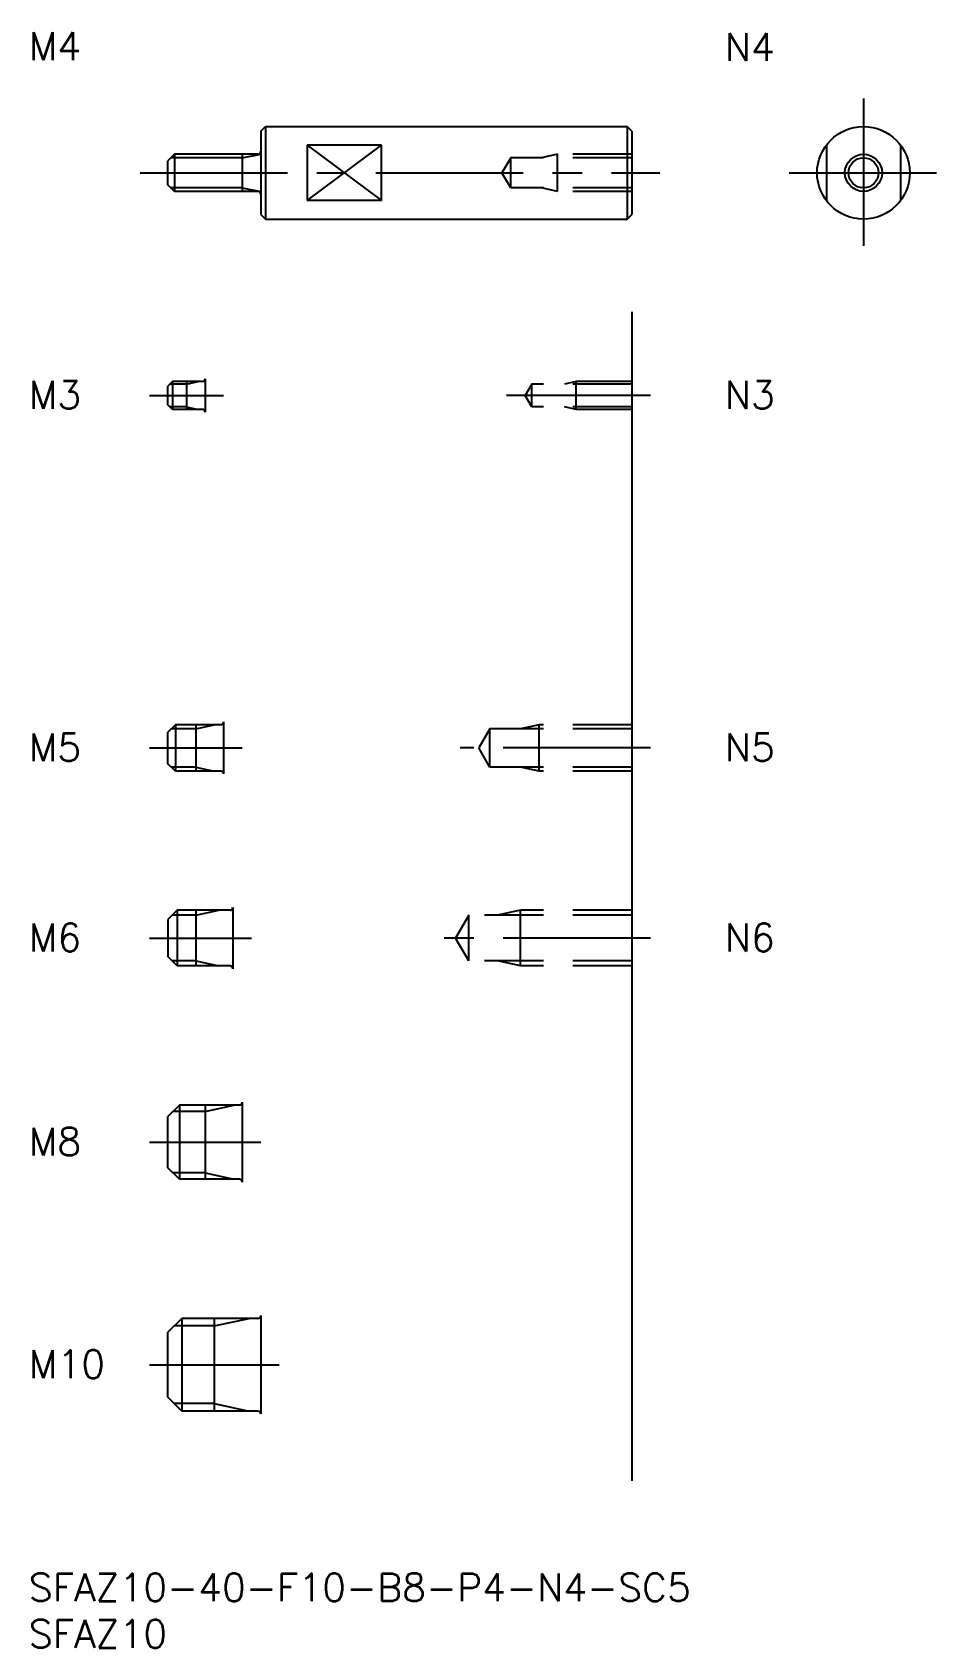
# Model space of a CAD drawing. Extents: x 0 to 98, y -8 to 166.
import ezdxf

# ---------------------------------------------------------------- set-up
doc = ezdxf.new("R2010")
doc.units = 0
doc.header["$LTSCALE"] = 0.5
doc.linetypes.add('CENTER', pattern=[50.8, 31.75, -6.35, 6.35, -6.35])
doc.linetypes.add('DASHED', pattern=[19.05, 12.7, -6.35])
for name, color, linetype in [('MSM_CENTER', 1, 'CENTER'), ('MSM_CONTINUOUS', 7, 'CONTINUOUS'), ('MSM_DASHED', 4, 'DASHED'), ('MSM_NARROW', 5, 'CONTINUOUS'), ('MSM_PART_NUMBER', 7, 'CONTINUOUS')]:
    doc.layers.add(name, color=color, linetype=linetype)
doc.styles.get("Standard").update_dxf_attribs({"font": 'txt.shx', "height": 1, "bigfont": 'bigfont.shx'})

# ---------------------------------------------------------------- blocks, each defined once
blk = doc.blocks.new('*U14')
at = {"layer": 'MSM_PART_NUMBER'}
blk.add_text('SFAZ10-40-F10-B8-P4-N4-SC5', height=3, dxfattribs=at).set_placement((0, -3))
blk = doc.blocks.new('*U15')
at = {"layer": 'MSM_PART_NUMBER'}
blk.add_text('SFAZ10', height=3, dxfattribs=at).set_placement((0, -8))
blk = doc.blocks.new('*U16')
at = {"layer": 'MSM_PART_NUMBER'}
blk.add_text('M10', height=3, dxfattribs=at).set_placement((0, 21.06))
blk = doc.blocks.new('*U17')
at = {"layer": 'MSM_PART_NUMBER'}
blk.add_text('M8', height=3, dxfattribs=at).set_placement((0, 45.06))
blk = doc.blocks.new('*U18')
at = {"layer": 'MSM_PART_NUMBER'}
blk.add_text('M6', height=3, dxfattribs=at).set_placement((0, 67.06))
blk = doc.blocks.new('*U19')
at = {"layer": 'MSM_PART_NUMBER'}
blk.add_text('M5', height=3, dxfattribs=at).set_placement((0, 87.56))
blk = doc.blocks.new('*U20')
at = {"layer": 'MSM_PART_NUMBER'}
blk.add_text('M4', height=3, dxfattribs=at).set_placement((0, 163.15))
blk = doc.blocks.new('*U21')
at = {"layer": 'MSM_PART_NUMBER'}
blk.add_text('M3', height=3, dxfattribs=at).set_placement((0, 125.56))
blk = doc.blocks.new('*U22')
at = {"layer": 'MSM_PART_NUMBER'}
blk.add_text('N6', height=3, dxfattribs=at).set_placement((75, 67.06))
blk = doc.blocks.new('*U23')
at = {"layer": 'MSM_PART_NUMBER'}
blk.add_text('N5', height=3, dxfattribs=at).set_placement((75, 87.56))
blk = doc.blocks.new('*U24')
at = {"layer": 'MSM_PART_NUMBER'}
blk.add_text('N3', height=3, dxfattribs=at).set_placement((75, 125.56))
blk = doc.blocks.new('*U25')
at = {"layer": 'MSM_PART_NUMBER'}
blk.add_text('N4', height=3, dxfattribs=at).set_placement((75, 163.06))

msp = doc.modelspace()

# ---------------------------------------------------------------- linework, layer by layer
at = {"layer": 'MSM_CENTER'}
for p, q in [((89.96, 159), (89.96, 143)), ((12, 151), (68, 151)), ((81.96, 151), (97.96, 151)), ((13, 127), (21, 127)), ((67, 127), (51.5, 127)), ((13, 89), (23, 89)), ((67, 89), (46.5, 89)), ((13, 68.5), (24, 68.5)), ((67, 68.5), (44, 68.5)), ((13, 46.5), (25, 46.5)), ((13, 22.5), (27, 22.5))]:
    msp.add_line(p, q, dxfattribs=at)
at = {"layer": 'MSM_CONTINUOUS'}
for p, q in [((25, 155.5), (25.5, 156)), ((25, 155.5), (25, 146.5)), ((25.5, 156), (64.5, 156)), ((25.5, 156), (25.5, 146)), ((64.5, 156), (64.5, 146)), ((65, 155.5), (64.5, 156)), ((65, 155.5), (65, 146.5)), ((38, 154), (30, 154)), ((30, 154), (30, 148)), ((38, 148), (38, 154)), ((15.7, 153), (15, 152.3)), ((15, 149.7), (15, 152.3)), ((24.7, 153), (15.7, 153)), ((15.7, 153), (15.7, 149)), ((23, 153), (23, 149)), ((15.7, 149), (15, 149.7)), ((24.7, 149), (15.7, 149)), ((25, 146.5), (25.5, 146)), ((38, 148), (30, 148)), ((64.5, 146), (65, 146.5)), ((25.5, 146), (64.5, 146)), ((65, 136), (65, 10)), ((15.5, 128.5), (15, 128)), ((15, 126), (15, 128)), ((18.7, 128.5), (15.5, 128.5)), ((15.5, 128.5), (15.5, 125.5)), ((17, 128.5), (17, 125.5)), ((19, 128.8), (19, 125.2)), ((15.5, 125.5), (15, 126)), ((18.7, 125.5), (15.5, 125.5)), ((15.8, 91.5), (15, 90.7)), ((15, 87.3), (15, 90.7)), ((20.7, 91.5), (15.8, 91.5)), ((15.8, 91.5), (15.8, 86.5)), ((18, 91.5), (18, 86.5)), ((21, 91.8), (21, 86.2)), ((15.8, 86.5), (15, 87.3)), ((20.7, 86.5), (15.8, 86.5)), ((16, 71.5), (15, 70.5)), ((21.7, 71.5), (16, 71.5)), ((16, 71.5), (16, 65.5)), ((18, 71.5), (18, 65.5)), ((22, 71.8), (22, 65.2)), ((15, 70.5), (15, 66.5)), ((16, 65.5), (15, 66.5)), ((21.7, 65.5), (16, 65.5)), ((23, 50.8), (23, 42.2)), ((16.25, 50.5), (15, 49.25)), ((15, 43.75), (15, 49.25)), ((22.7, 50.5), (16.25, 50.5)), ((16.25, 50.5), (16.25, 42.5)), ((19, 50.5), (19, 42.5)), ((16.25, 42.5), (15, 43.75)), ((22.7, 42.5), (16.25, 42.5)), ((16.5, 27.5), (15, 26)), ((24.7, 27.5), (16.5, 27.5)), ((16.5, 27.5), (16.5, 17.5)), ((20, 27.5), (20, 17.5)), ((25, 27.8), (25, 17.2)), ((15, 19), (15, 26)), ((16.5, 17.5), (15, 19)), ((24.7, 17.5), (16.5, 17.5))]:
    msp.add_line(p, q, dxfattribs=at)
for radius in [5, 2]:
    msp.add_circle((89.96, 151), radius, dxfattribs=at)
for centre, start, end in [((24.7, 153.3), 270, 0), ((24.7, 148.7), 0, 90), ((18.7, 128.8), 270, 0), ((18.7, 125.2), 0, 90), ((20.7, 91.8), 270, 0), ((20.7, 86.2), 0, 90), ((21.7, 71.8), 270, 0), ((21.7, 65.2), 0, 90), ((22.7, 50.8), 270, 0), ((22.7, 42.2), 0, 90), ((24.7, 27.8), 270, 0), ((24.7, 17.2), 0, 90)]:
    msp.add_arc(centre, 0.3, start, end, dxfattribs=at)
at = {"layer": 'MSM_DASHED'}
for p, q in [((85.96, 154), (85.96, 148)), ((93.96, 154), (93.96, 148)), ((51.94, 152.62), (51, 151)), ((65, 152.62), (51.94, 152.62)), ((51.94, 149.38), (51.94, 152.62)), ((57, 153), (55.25, 152.62)), ((65, 153), (57, 153)), ((57, 149), (57, 153)), ((51.94, 149.38), (51, 151)), ((65, 149.38), (51.94, 149.38)), ((57, 149), (55.25, 149.38)), ((65, 149), (57, 149)), ((54.21, 128.23), (53.5, 127)), ((65, 128.23), (54.21, 128.23)), ((54.21, 125.77), (54.21, 128.23)), ((59, 128.5), (57.75, 128.23)), ((65, 128.5), (59, 128.5)), ((59, 125.5), (59, 128.5)), ((54.21, 125.77), (53.5, 127)), ((65, 125.77), (54.21, 125.77)), ((59, 125.5), (57.75, 125.77)), ((65, 125.5), (59, 125.5)), ((49.69, 91.07), (48.5, 89)), ((65, 91.07), (49.69, 91.07)), ((49.69, 86.93), (49.69, 91.07)), ((55, 91.5), (53, 91.07)), ((65, 91.5), (55, 91.5)), ((55, 86.5), (55, 91.5)), ((49.69, 86.93), (48.5, 89)), ((65, 86.93), (49.69, 86.93)), ((55, 86.5), (53, 86.93)), ((65, 86.5), (55, 86.5)), ((53, 71.5), (50.5, 70.96)), ((65, 71.5), (53, 71.5)), ((53, 65.5), (53, 71.5)), ((47.42, 70.96), (46, 68.5)), ((65, 70.96), (47.42, 70.96)), ((47.42, 66.04), (47.42, 70.96)), ((47.42, 66.04), (46, 68.5)), ((65, 66.04), (47.42, 66.04)), ((53, 65.5), (50.5, 66.04)), ((65, 65.5), (53, 65.5))]:
    msp.add_line(p, q, dxfattribs=at)
at = {"layer": 'MSM_NARROW'}
for p, q in [((30, 154), (38, 148)), ((30, 148), (38, 154)), ((23, 152.62), (15.32, 152.62)), ((23, 152.62), (25, 153)), ((23, 149.38), (15.32, 149.38)), ((23, 149.38), (25, 149)), ((17, 128.23), (15.23, 128.23)), ((17, 128.23), (18.25, 128.5)), ((17, 125.77), (15.23, 125.77)), ((17, 125.77), (18.25, 125.5)), ((18, 91.07), (15.37, 91.07)), ((18, 91.07), (20, 91.5)), ((18, 86.93), (15.37, 86.93)), ((18, 86.93), (20, 86.5)), ((18, 70.96), (20.5, 71.5)), ((18, 70.96), (15.46, 70.96)), ((18, 66.04), (15.46, 66.04)), ((18, 66.04), (20.5, 65.5)), ((19, 49.82), (15.57, 49.82)), ((19, 49.82), (22.12, 50.5)), ((19, 43.18), (15.57, 43.18)), ((19, 43.18), (22.12, 42.5)), ((20, 26.69), (15.69, 26.69)), ((20, 26.69), (23.75, 27.5)), ((20, 18.31), (15.69, 18.31)), ((20, 18.31), (23.75, 17.5))]:
    msp.add_line(p, q, dxfattribs=at)
msp.add_circle((89.96, 151), 1.62, dxfattribs=at)

# ---------------------------------------------------------------- block references
at = {"layer": 'MSM_CONTINUOUS'}
for name in ['*U20', '*U25', '*U21', '*U24', '*U19', '*U23', '*U18', '*U22', '*U17', '*U16', '*U14', '*U15']:
    msp.add_blockref(name, (0, 0), dxfattribs=at)

doc.saveas('drawing.dxf')
